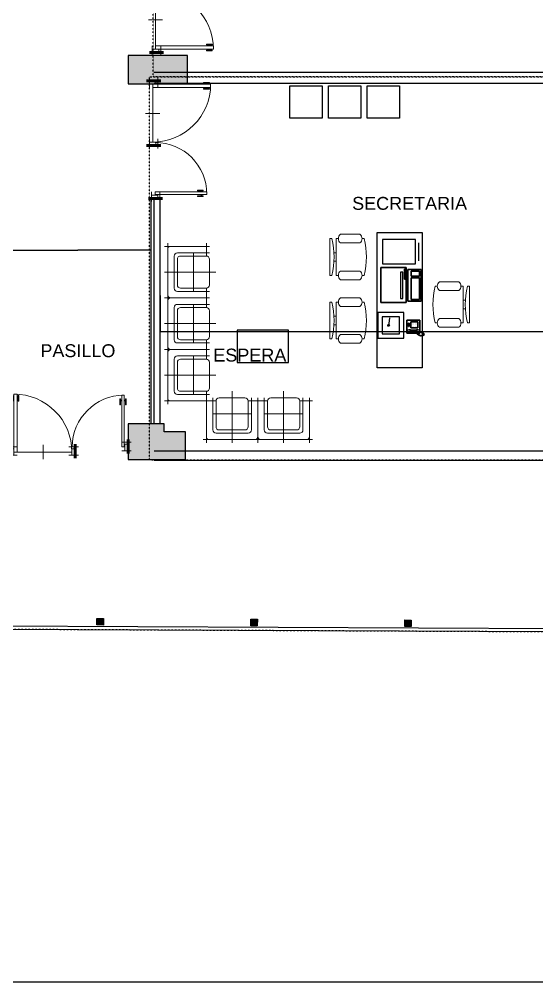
# Model space of a CAD drawing. Header units: millimetres. Extents: x -327709 to -233612, y 250954 to 312605.
# Drawn here: x -257996 to -249960, y 251827 to 266769 of the extents above; entities that cross this region are included whole.
import ezdxf

# ---------------------------------------------------------------- set-up
doc = ezdxf.new("R2010")
doc.units = ezdxf.units.MM
doc.header["$PDMODE"] = 35
doc.linetypes.add('Dash Style-1', pattern=[4.724409, 1.889764, -2.834646])
for name, color, linetype, lineweight in [('p1', 7, 'Continuous', 18), ('P4', 7, 'Continuous', 18), ('SUPERFICIES', 7, 'Dash Style-1', 5)]:
    doc.layers.add(name, color=color, linetype=linetype, lineweight=lineweight)
doc.styles.add('Arial (bold)', font='arialbd.ttf')
doc.styles.add('Arial Unicode MS', font='ARIALUNI.TTF')
doc.dimstyles.new('carlos', dxfattribs={"dimtxt": 0.067432, "dimasz": 0.00186, "dimexe": 1.7e-05, "dimexo": 1.25e-05, "dimgap": 0, "dimtad": 0, "dimdec": 3, "dimtxsty": 'Arial (bold)', "dimblk": 'VW_SLASH-1', "dimblk1": 'VW_SLASH-1', "dimblk2": 'VW_SLASH-1', "dimcen": 0, "dimazin": 0, "dimtfac": 1, "dimtdec": 3, "dimtix": 1, "dimtmove": 0, "dimatfit": 0, "dimldrblk": 'VW_SLASH-1', "dimfxl": 1, "dimfrac": 2, "dimtolj": 1, "dimarcsym": 0})

# ---------------------------------------------------------------- blocks, each defined once
blk = doc.blocks.new('Group-93-1')
at = {"color": 7, "linetype": 'Continuous', "lineweight": 9}
for p, q in [((-0.285, 0), (-0.285, -0.034)), ((-0.285, 0), (0.285, 0)), ((0.285, 0), (0.285, -0.034)), ((-0.285, -0.101), (-0.285, -0.134)), ((-0.285, -0.101), (0.285, -0.101)), ((-0.067, -0.101), (-0.067, -0.065)), ((0.067, -0.066), (0.067, -0.101)), ((0.285, -0.101), (0.285, -0.134)), ((-0.352, -0.168), (-0.352, -0.469)), ((-0.218, -0.469), (-0.218, -0.168)), ((0.218, -0.168), (0.218, -0.469)), ((0.352, -0.469), (0.352, -0.168)), ((-0.285, -0.503), (-0.285, -0.536)), ((0.285, -0.503), (0.285, -0.536))]:
    blk.add_line(p, q, dxfattribs=at)
for centre, radius, start, end in [((-0.285, -0.218), 0.0838, 36.8699, 143.1301), ((0, 1.161), 1.228, 256.5803, 283.4197), ((0.285, -0.218), 0.0838, 36.8699, 143.1301), ((-0.285, -0.419), 0.0838, 216.8699, 323.1301), ((0, 0.658), 1.228, 256.5803, 283.4197), ((0.285, -0.419), 0.0838, 216.8699, 323.1301)]:
    blk.add_arc(centre, radius, start, end, dxfattribs=at)
blk = doc.blocks.new('Chair - Desk_Sc1')
at = {"color": 7}
blk.add_blockref('Group-93-1', (0, 0), dxfattribs=at)
blk = doc.blocks.new('dib sillon 1')
for p, q in [((-0.446, 0.395), (0.454, 0.395)), ((-0.396, -0.255), (-0.396, 0.445)), ((0.004, -0.355), (0.004, 0.445)), ((0.404, -0.255), (0.404, 0.445)), ((-0.296, -0.255), (-0.296, 0.245)), ((-0.246, 0.295), (0.254, 0.295)), ((0.304, -0.255), (0.304, 0.245)), ((-0.296, -0.005), (0.304, -0.005)), ((-0.446, -0.205), (-0.246, -0.205)), ((-0.296, -0.205), (-0.246, -0.205)), ((0.254, -0.205), (0.304, -0.205)), ((0.304, -0.205), (0.254, -0.205)), ((0.454, -0.205), (0.254, -0.205))]:
    blk.add_line(p, q)
for points in [[(-0.396, -0.205), (-0.396, 0.345, -0.414214), (-0.346, 0.395), (0.354, 0.395, -0.414214), (0.404, 0.345), (0.404, -0.205), (0.304, -0.205), (0.304, 0.245, 0.414214), (0.254, 0.295), (-0.246, 0.295, 0.414214), (-0.296, 0.245), (-0.296, -0.205)], [(-0.246, 0.195), (-0.246, -0.205, 0.414214), (-0.196, -0.255), (0.204, -0.255, 0.414214), (0.254, -0.205), (0.254, 0.195, 0.414214), (0.204, 0.245), (-0.196, 0.245, 0.414214)]]:
    blk.add_lwpolyline(points, format="xyb", close=True)
blk = doc.blocks.new('dib puerta plan 1.00')
at = {"color": 22, "lineweight": 60}
for p, q in [((-0.5, -0.2), (-0.5, 0.02)), ((0.5, -0.2), (0.5, 0.02))]:
    blk.add_line(p, q, dxfattribs=at)
at = {"linetype": 'Continuous'}
for p, q in [((-0.003, -0.215), (-0.003, 0.005)), ((-0.55, -0.025), (-0.4, -0.025)), ((0.45, -0.105), (-0.455, -0.105)), ((-0.55, -0.155), (-0.4, -0.155))]:
    blk.add_line(p, q, dxfattribs=at)
for p, q in [((0.55, -0.025), (0.4, -0.025)), ((0.55, -0.155), (0.4, -0.155))]:
    blk.add_line(p, q)
for points in [[(0.4, 0.755), (0.385, 0.755), (0.385, 0.775), (0.375, 0.775), (0.375, 0.685), (0.385, 0.685), (0.385, 0.745), (0.4, 0.745)], [(0.45, -0.105), (0.45, 0.795), (0.4, 0.795), (0.4, -0.105)], [(0.45, 0.755), (0.465, 0.755), (0.465, 0.775), (0.475, 0.775), (0.475, 0.685), (0.465, 0.685), (0.465, 0.745), (0.45, 0.745)], [(-0.45, -0.155), (-0.5, -0.155), (-0.5, -0.055), (-0.45, -0.055)], [(0.5, -0.155), (0.45, -0.155), (0.45, -0.055), (0.5, -0.055)]]:
    blk.add_lwpolyline(points, close=True)
blk.add_arc((0.45, -0.105), 0.9, 90, 180, dxfattribs=at)
blk = doc.blocks.new('Group-2-1-1')
at = {"color": 5, "linetype": 'Continuous', "lineweight": 60}
blk.add_line((28.089, 7.119), (28.089, 7.339), dxfattribs=at)
at = {"color": 7, "linetype": 'Continuous', "lineweight": 5}
for p, q in [((28.139, 7.294), (27.989, 7.294)), ((28.139, 7.164), (27.989, 7.164))]:
    blk.add_line(p, q, dxfattribs=at)
for points in [[(27.985, 7.948), (27.97, 7.948), (27.97, 7.968), (27.96, 7.968), (27.96, 7.878), (27.97, 7.878), (27.97, 7.938), (27.985, 7.938)], [(27.989, 7.224), (27.989, 8.024), (28.029, 8.024), (28.029, 7.224)], [(28.035, 7.948), (28.05, 7.948), (28.05, 7.968), (28.06, 7.968), (28.06, 7.878), (28.05, 7.878), (28.05, 7.938), (28.035, 7.938)], [(28.089, 7.164), (28.039, 7.164), (28.039, 7.264), (28.089, 7.264)]]:
    blk.add_lwpolyline(points, close=True, dxfattribs=at)
blk.add_arc((28.022, 7.224), 0.8, 90, 180, dxfattribs=at)
blk = doc.blocks.new('VW_SLASH-1')
at = {"layer": 'p1', "color": 0, "linetype": 'ByBlock', "lineweight": -2}
blk.add_line((0, 0), (-1, 0), dxfattribs=at)
at = {"layer": 'p1', "color": 0, "linetype": 'Continuous', "lineweight": 20}
blk.add_lwpolyline([(1, 1), (-1, -1)], dxfattribs=at)
blk = doc.blocks.new('*D429')
at = {"layer": 'Defpoints', "color": 0, "linetype": 'Continuous', "transparency": 16777216}
for p in [(-258220, 263243), (-258220, 263184), (-255949, 262234)]:
    blk.add_point(p, dxfattribs=at)
at = {"layer": 'P4', "color": 0, "linetype": 'Continuous', "lineweight": -2, "transparency": 16777216}
for p, q in [((-258220, 263243), (-258220, 263184)), ((-258220, 263184), (-257085, 263184)), ((-255949, 263184), (-257084, 263184)), ((-255949, 262234), (-255949, 263184))]:
    blk.add_line(p, q, dxfattribs=at)
at = {"layer": 'P4', "color": 0, "linetype": 'Continuous', "lineweight": -2, "transparency": 16777216, "xscale": 0.0018603515625, "yscale": 0.0018603515625, "zscale": 0.0018603515625, "rotation": 180}
blk.add_blockref('VW_SLASH-1', (-258220, 263184), dxfattribs=at)
at = {"layer": 'P4', "color": 0, "linetype": 'Continuous', "lineweight": -2, "transparency": 16777216, "xscale": 0.0018603515625, "yscale": 0.0018603515625, "zscale": 0.0018603515625}
blk.add_blockref('VW_SLASH-1', (-255949, 263184), dxfattribs=at)
at = {"layer": 'P4', "color": 0, "linetype": 'Continuous', "lineweight": -2, "transparency": 16777216, "insert": (-257085, 263184), "char_height": 0.0607, "attachment_point": 5, "style": 'Arial (bold)'}
blk.add_mtext('\\A1;6811,161', dxfattribs=at)
blk = doc.blocks.new('*D438')
at = {"layer": 'Defpoints', "color": 0, "linetype": 'Continuous', "transparency": 16777216}
for p in [(-255809, 262482), (-240017, 262342), (-255809, 261920)]:
    blk.add_point(p, dxfattribs=at)
at = {"layer": 'P4', "color": 0, "linetype": 'Continuous', "lineweight": -2, "transparency": 16777216}
for p, q in [((-255809, 262482), (-255809, 261920)), ((-240017, 262342), (-240017, 261920)), ((-255809, 261920), (-247913, 261920)), ((-240017, 261920), (-247913, 261920))]:
    blk.add_line(p, q, dxfattribs=at)
at = {"layer": 'P4', "color": 0, "linetype": 'Continuous', "lineweight": -2, "transparency": 16777216, "xscale": 0.0018603515625, "yscale": 0.0018603515625, "zscale": 0.0018603515625, "rotation": 180}
blk.add_blockref('VW_SLASH-1', (-255809, 261920), dxfattribs=at)
at = {"layer": 'P4', "color": 0, "linetype": 'Continuous', "lineweight": -2, "transparency": 16777216, "xscale": 0.0018603515625, "yscale": 0.0018603515625, "zscale": 0.0018603515625}
blk.add_blockref('VW_SLASH-1', (-240017, 261920), dxfattribs=at)
at = {"layer": 'P4', "color": 0, "linetype": 'Continuous', "lineweight": -2, "transparency": 16777216, "insert": (-247913, 261920), "char_height": 0.0607, "attachment_point": 5, "style": 'Arial (bold)'}
blk.add_mtext('\\A1;47378,078', dxfattribs=at)

msp = doc.modelspace()

# ---------------------------------------------------------------- hatches: boundary and pattern name
at = {"layer": 'P4', "linetype": 'Continuous', "lineweight": -2}
for points in [[(-255744.3595, 260365.68971), (-255744.3595, 260485.71017), (-256304.455, 260485.71017), (-256304.455, 259935.61638), (-255414.30323, 259935.61638), (-255414.30323, 260365.68971)], [(-256789.07277, 257465.22438), (-256689.05679, 257464.75943), (-256689.52174, 257364.74346), (-256789.53771, 257365.20841)], [(-254398.66519, 257454.11211), (-254298.81805, 257453.64795), (-254299.283, 257353.63197), (-254399.13014, 257354.09613)], [(-252008.25654, 257442.99983), (-251908.24057, 257442.53488), (-251908.70551, 257342.51891), (-252008.72149, 257342.98386)]]:
    msp.add_hatch(color=0, dxfattribs=at).paths.add_polyline_path(points)

# ---------------------------------------------------------------- linework, layer by layer
at = {"layer": 'P4', "color": 0, "linetype": 'Continuous', "lineweight": -2}
for p, q in [((-255899.38594, 265946.42065), (-240042.20321, 265946.42065)), ((-255899.38594, 265777.70283), (-240042.40288, 265777.70283)), ((-255949.39446, 260485.71017), (-255949.39446, 263981.99755)), ((-255949.39446, 263981.99755), (-255809.37059, 263981.99755)), ((-255899.38594, 260485.71017), (-255899.38594, 263981.99755)), ((-255809.37059, 260485.71017), (-255809.37059, 263981.99755)), ((-252354.51712, 263347.25225), (-252354.51712, 262970.62554)), ((-251841.92972, 263347.25225), (-252354.51712, 263347.25225)), ((-251841.92972, 262970.62554), (-251841.92972, 263347.25225)), ((-251791.92119, 263020.63406), (-251791.92119, 263297.24373)), ((-251990.42115, 262916.26658), (-252379.8721, 262916.26658)), ((-252379.8721, 262916.26658), (-251990.42115, 262916.26658)), ((-252379.8721, 262916.26658), (-252379.8721, 262373.40487)), ((-252379.8721, 262373.40487), (-252379.8721, 262916.26658)), ((-252354.51712, 262970.62554), (-251841.92972, 262970.62554)), ((-252041.38386, 262844.86988), (-252077.93607, 262844.86988)), ((-252077.93607, 262844.86988), (-252077.93607, 262432.29954)), ((-252041.38386, 262432.29954), (-252041.38386, 262844.86988)), ((-252016.2717, 262890.41602), (-252016.2717, 262735.31268)), ((-252016.2717, 262735.31268), (-252016.2717, 262890.41602)), ((-251990.42115, 262890.41602), (-252016.2717, 262890.41602)), ((-252016.2717, 262890.41602), (-251990.42115, 262890.41602)), ((-251990.42115, 262373.40487), (-251990.42115, 262916.26658)), ((-251990.42115, 262916.26658), (-251990.42115, 262373.40487)), ((-251757.21484, 262884.76123), (-251964.0193, 262884.76123)), ((-251964.0193, 262884.76123), (-251757.21484, 262884.76123)), ((-251964.0193, 262884.76123), (-251964.0193, 262393.60064)), ((-251964.0193, 262393.60064), (-251964.0193, 262884.76123)), ((-251783.0654, 262858.91067), (-251912.31819, 262858.91067)), ((-251912.31819, 262858.91067), (-251783.0654, 262858.91067)), ((-251912.31819, 262858.91067), (-251912.31819, 262781.359)), ((-251912.31819, 262781.359), (-251912.31819, 262858.91067)), ((-251757.21484, 262393.60064), (-251757.21484, 262884.76123)), ((-251757.21484, 262884.76123), (-251757.21484, 262393.60064)), ((-252016.2717, 262735.31268), (-251990.42115, 262735.31268)), ((-251990.42115, 262735.31268), (-252016.2717, 262735.31268)), ((-251912.31819, 262781.359), (-251783.0654, 262781.359)), ((-251783.0654, 262781.359), (-251912.31819, 262781.359)), ((-251783.0654, 262755.50844), (-251912.31819, 262755.50844)), ((-251912.31819, 262755.50844), (-251783.0654, 262755.50844)), ((-251912.31819, 262755.50844), (-251912.31819, 262419.4512)), ((-251912.31819, 262419.4512), (-251912.31819, 262755.50844)), ((-252077.93607, 262432.29954), (-252041.38386, 262432.29954)), ((-251964.0193, 262393.60064), (-251757.21484, 262393.60064)), ((-251757.21484, 262393.60064), (-251964.0193, 262393.60064)), ((-251912.31819, 262419.4512), (-251783.0654, 262419.4512)), ((-251783.0654, 262419.4512), (-251912.31819, 262419.4512)), ((-252379.8721, 262373.40487), (-251990.42115, 262373.40487)), ((-251990.42115, 262373.40487), (-252379.8721, 262373.40487)), ((-252025.95009, 262217.26847), (-252426.01831, 262217.26847)), ((-252426.01831, 262217.26847), (-252426.01831, 261817.20026)), ((-252092.62814, 262150.59043), (-252359.34026, 262150.59043)), ((-252359.34026, 262150.59043), (-252359.34026, 261883.8783)), ((-252244.7374, 262132.87908), (-252257.39358, 262046.28414)), ((-252092.62814, 261883.8783), (-252092.62814, 262150.59043)), ((-252025.95009, 261817.20026), (-252025.95009, 262217.26847)), ((-251773.86487, 262098.87171), (-251976.50124, 262098.87171)), ((-251976.50124, 262098.87171), (-251773.86487, 262098.87171)), ((-251976.50124, 262098.87171), (-251976.50124, 261893.70468)), ((-251976.50124, 261893.70468), (-251976.50124, 262098.87171)), ((-251773.86487, 261893.70468), (-251773.86487, 262098.87171)), ((-251773.86487, 262098.87171), (-251773.86487, 261893.70468)), ((-252257.39358, 262046.28414), (-252264.62569, 261996.80133)), ((-251963.58794, 261929.1604), (-251958.06659, 261945.25157)), ((-251958.06659, 261945.25157), (-251943.82894, 261954.56286)), ((-251941.95205, 262048.92154), (-251953.6728, 262048.92154)), ((-251953.6728, 262048.92154), (-251941.95205, 262048.92154)), ((-251953.6728, 262048.92154), (-251953.6728, 261998.13163)), ((-251953.6728, 261998.13163), (-251953.6728, 262048.92154)), ((-251953.6728, 261998.13163), (-251941.95205, 261998.13163)), ((-251941.95205, 261998.13163), (-251953.6728, 261998.13163)), ((-251943.82894, 261954.56286), (-251926.87388, 261953.17104)), ((-251941.95205, 261998.13163), (-251941.95205, 262048.92154)), ((-251941.95205, 262048.92154), (-251941.95205, 261998.13163)), ((-251937.37955, 261941.66253), (-251812.35823, 261941.66253)), ((-251812.35823, 261941.66253), (-251937.37955, 261941.66253)), ((-251926.87388, 261953.17104), (-251914.3453, 261941.66253)), ((-251805.20998, 262072.36304), (-251914.60364, 262072.36304)), ((-251914.60364, 262072.36304), (-251805.20998, 262072.36304)), ((-251914.60364, 262072.36304), (-251914.60364, 261978.59705)), ((-251914.60364, 261978.59705), (-251914.60364, 262072.36304)), ((-251914.60364, 261978.59705), (-251805.20998, 261978.59705)), ((-251805.20998, 261978.59705), (-251914.60364, 261978.59705)), ((-251895.06906, 262048.92154), (-251895.06905, 262048.92154)), ((-251895.06906, 262048.92154), (-251895.06905, 262048.92154)), ((-251895.06906, 262025.48004), (-251895.06905, 262025.48004)), ((-251895.06906, 262025.48004), (-251895.06905, 262025.48004)), ((-251895.06906, 262002.03855), (-251895.06905, 262002.03855)), ((-251895.06906, 262002.03855), (-251895.06905, 262002.03855)), ((-251871.62756, 262048.92154), (-251871.62755, 262048.92154)), ((-251871.62756, 262048.92154), (-251871.62755, 262048.92154)), ((-251871.62756, 262025.48004), (-251871.62755, 262025.48004)), ((-251871.62756, 262025.48004), (-251871.62755, 262025.48004)), ((-251871.62756, 262002.03855), (-251871.62755, 262002.03855)), ((-251871.62756, 262002.03855), (-251871.62755, 262002.03855)), ((-251848.18606, 262048.92154), (-251848.18605, 262048.92154)), ((-251848.18606, 262048.92154), (-251848.18605, 262048.92154)), ((-251848.18606, 262025.48004), (-251848.18605, 262025.48004)), ((-251848.18606, 262025.48004), (-251848.18605, 262025.48004)), ((-251848.18606, 262002.03855), (-251848.18605, 262002.03855)), ((-251848.18606, 262002.03855), (-251848.18605, 262002.03855)), ((-251835.39248, 261941.66253), (-251822.86389, 261953.17104)), ((-251824.74457, 262048.92154), (-251824.74456, 262048.92154)), ((-251824.74457, 262048.92154), (-251824.74456, 262048.92154)), ((-251824.74457, 262025.48004), (-251824.74456, 262025.48004)), ((-251824.74457, 262025.48004), (-251824.74456, 262025.48004)), ((-251824.74457, 262002.03855), (-251824.74456, 262002.03855)), ((-251824.74457, 262002.03855), (-251824.74456, 262002.03855)), ((-251822.86389, 261953.17104), (-251805.90884, 261954.56286)), ((-251805.90884, 261954.56286), (-251791.67118, 261945.25157)), ((-251805.20998, 261978.59705), (-251805.20998, 262072.36304)), ((-251805.20998, 262072.36304), (-251805.20998, 261978.59705)), ((-251791.67118, 261945.25157), (-251786.14983, 261929.1604)), ((-252426.01831, 261817.20026), (-252025.95009, 261817.20026)), ((-252359.34026, 261883.8783), (-252092.62814, 261883.8783)), ((-251976.50124, 261893.70468), (-251773.86487, 261893.70468)), ((-251773.86487, 261893.70468), (-251976.50124, 261893.70468)), ((-251958.06659, 261913.06922), (-251963.58794, 261929.1604)), ((-251943.82894, 261903.75793), (-251958.06659, 261913.06922)), ((-251926.87388, 261905.14975), (-251943.82894, 261903.75793)), ((-251937.37955, 261916.65826), (-251812.35823, 261916.65826)), ((-251812.35823, 261916.65826), (-251937.37955, 261916.65826)), ((-251914.3453, 261916.65826), (-251926.87388, 261905.14975)), ((-251822.86389, 261905.14975), (-251835.39248, 261916.65826)), ((-251805.90884, 261903.75793), (-251822.86389, 261905.14975)), ((-251819.45284, 261891.27311), (-251814.45199, 261876.27055)), ((-251814.45199, 261876.27055), (-251819.45284, 261891.27311)), ((-251809.45113, 261886.27226), (-251804.45028, 261871.2697)), ((-251804.45028, 261871.2697), (-251809.45113, 261886.27226)), ((-251791.67118, 261913.06922), (-251805.90884, 261903.75793)), ((-251799.44943, 261881.27141), (-251794.44857, 261866.26885)), ((-251794.44857, 261866.26885), (-251799.44943, 261881.27141)), ((-251786.14983, 261929.1604), (-251791.67118, 261913.06922)), ((-251789.44772, 261876.27055), (-251784.44687, 261861.26799)), ((-251784.44687, 261861.26799), (-251789.44772, 261876.27055)), ((-251787.89443, 261920.29901), (-251759.44261, 261911.27652)), ((-251759.44261, 261911.27652), (-251787.89443, 261920.29901)), ((-251779.44602, 261871.2697), (-251774.44516, 261856.26714)), ((-251774.44516, 261856.26714), (-251779.44602, 261871.2697)), ((-251769.44431, 261866.26885), (-251764.44346, 261851.26629)), ((-251764.44346, 261851.26629), (-251769.44431, 261866.26885)), ((-251759.44261, 261866.26885), (-251754.44175, 261851.26629)), ((-251754.44175, 261851.26629), (-251759.44261, 261866.26885)), ((-251754.44175, 261916.27737), (-251749.4409, 261901.27482)), ((-251749.4409, 261901.27482), (-251754.44175, 261916.27737)), ((-251749.4409, 261866.26885), (-251744.44005, 261851.26629)), ((-251744.44005, 261851.26629), (-251749.4409, 261866.26885)), ((-251744.44005, 261911.27652), (-251739.4392, 261896.27396)), ((-251739.4392, 261896.27396), (-251744.44005, 261911.27652)), ((-251739.4392, 261866.26885), (-251734.43834, 261851.26629)), ((-251734.43834, 261851.26629), (-251739.4392, 261866.26885)), ((-251734.43834, 261906.27567), (-251729.43749, 261891.27311)), ((-251729.43749, 261891.27311), (-251734.43834, 261906.27567)), ((-251729.43749, 261871.2697), (-251724.43664, 261856.26714)), ((-251724.43664, 261856.26714), (-251729.43749, 261871.2697)), ((-251724.43664, 261901.27482), (-251719.43578, 261886.27226)), ((-251719.43578, 261886.27226), (-251724.43664, 261901.27482)), ((-251719.43578, 261876.27055), (-251714.43493, 261861.26799)), ((-251714.43493, 261861.26799), (-251719.43578, 261876.27055)), ((-251712.31445, 261888.03861), (-251707.31359, 261873.03605)), ((-251707.31359, 261873.03605), (-251712.31445, 261888.03861)), ((-255899.38594, 260066.72909), (-240455.8769, 260066.72909)), ((-255899.38594, 259926.70522), (-242608.13658, 259926.70522)), ((-284239.36298, 257472.73965), (-242156.81684, 257277.11079)), ((-287179.66659, 257436.39916), (-242157.04931, 257227.1028))]:
    msp.add_line(p, q, dxfattribs=at)
for points in [[(-292955.65142, 251826.92186), (-234305.65142, 251826.92186), (-234305.65142, 311987.17937), (-292955.65142, 311987.17937)], [(-253793.1942, 265733.62537), (-253293.10894, 265733.62537), (-253293.10894, 265233.54011), (-253793.1942, 265233.54011)], [(-253193.09188, 265733.62537), (-252693.00662, 265733.62537), (-252693.00662, 265233.54011), (-253193.09188, 265233.54011)], [(-252592.98956, 265733.62537), (-252092.9043, 265733.62537), (-252092.9043, 265233.54011), (-252592.98956, 265233.54011)], [(-251738.67808, 263456.78386), (-251738.67808, 261356.42574), (-252438.79746, 261356.42574), (-252438.79746, 263456.78386)], [(-254614.69527, 261442.85372), (-253814.55884, 261442.85372), (-253814.55884, 261942.93899), (-254614.69527, 261942.93899)], [(-255744.3595, 260365.68971), (-255744.3595, 260485.71017), (-256304.455, 260485.71017), (-256304.455, 259935.61638), (-255414.30323, 259935.61638), (-255414.30323, 260365.68971)], [(-256789.07277, 257465.22438), (-256689.05679, 257464.75943), (-256689.52174, 257364.74346), (-256789.53771, 257365.20841)], [(-254398.66519, 257454.11211), (-254298.81805, 257453.64795), (-254299.283, 257353.63197), (-254399.13014, 257354.09613)], [(-252008.25654, 257442.99983), (-251908.24057, 257442.53488), (-251908.70551, 257342.51891), (-252008.72149, 257342.98386)]]:
    msp.add_lwpolyline(points, close=True, dxfattribs=at)
for points in [[(-255384.29811, 265777.92345), (-255384.29811, 266206.68561), (-256304.455, 266206.68561), (-256304.455, 265777.92345)], [(-256304.455, 265777.92345), (-256304.455, 265766.61058), (-255414.30323, 265766.61058), (-255414.30323, 265777.92345)]]:
    msp.add_lwpolyline(points, dxfattribs=at)
msp.add_circle((-252261.91365, 262015.3574), 12.50213, dxfattribs=at)
for points in [[(-255384.29811, 265777.92345), (-255384.29811, 266206.68561), (-256304.455, 265777.92345), (-256304.455, 266206.68561)], [(-256304.455, 265777.92345), (-256304.455, 265766.61058), (-255414.30323, 265777.92345), (-255414.30323, 265766.61058)]]:
    msp.add_solid(points, dxfattribs=at)
for points in [[(-251990.42115, 262916.26658), (-252379.8721, 262916.26658), (-252379.8721, 262916.26658)], [(-252379.8721, 262916.26658), (-252379.8721, 262373.40487), (-252379.8721, 262373.40487)], [(-252016.2717, 262890.41602), (-252016.2717, 262735.31268), (-252016.2717, 262735.31268)], [(-251990.42115, 262890.41602), (-252016.2717, 262890.41602), (-252016.2717, 262890.41602)], [(-251990.42115, 262373.40487), (-251990.42115, 262916.26658), (-251990.42115, 262916.26658)], [(-251757.21484, 262884.76123), (-251964.0193, 262884.76123), (-251964.0193, 262884.76123)], [(-251964.0193, 262884.76123), (-251964.0193, 262393.60064), (-251964.0193, 262393.60064)], [(-251783.0654, 262858.91067), (-251912.31819, 262858.91067), (-251912.31819, 262858.91067)], [(-251912.31819, 262858.91067), (-251912.31819, 262781.359), (-251912.31819, 262781.359)], [(-251783.0654, 262781.359), (-251783.0654, 262858.91067), (-251783.0654, 262858.91067)], [(-251757.21484, 262393.60064), (-251757.21484, 262884.76123), (-251757.21484, 262884.76123)], [(-252016.2717, 262735.31268), (-251990.42115, 262735.31268), (-251990.42115, 262735.31268)], [(-251912.31819, 262781.359), (-251783.0654, 262781.359), (-251783.0654, 262781.359)], [(-251783.0654, 262755.50844), (-251912.31819, 262755.50844), (-251912.31819, 262755.50844)], [(-251912.31819, 262755.50844), (-251912.31819, 262419.4512), (-251912.31819, 262419.4512)], [(-251783.0654, 262419.4512), (-251783.0654, 262755.50844), (-251783.0654, 262755.50844)], [(-251964.0193, 262393.60064), (-251757.21484, 262393.60064), (-251757.21484, 262393.60064)], [(-251912.31819, 262419.4512), (-251783.0654, 262419.4512), (-251783.0654, 262419.4512)], [(-252379.8721, 262373.40487), (-251990.42115, 262373.40487), (-251990.42115, 262373.40487)], [(-251773.86487, 262098.87171), (-251976.50124, 262098.87171), (-251976.50124, 262098.87171)], [(-251976.50124, 262098.87171), (-251976.50124, 261893.70468), (-251976.50124, 261893.70468)], [(-251773.86487, 261893.70468), (-251773.86487, 262098.87171), (-251773.86487, 262098.87171)], [(-251941.95205, 262048.92154), (-251953.6728, 262048.92154), (-251953.6728, 262048.92154)], [(-251953.6728, 262048.92154), (-251953.6728, 261998.13163), (-251953.6728, 261998.13163)], [(-251953.6728, 261998.13163), (-251941.95205, 261998.13163), (-251941.95205, 261998.13163)], [(-251941.95205, 261998.13163), (-251941.95205, 262048.92154), (-251941.95205, 262048.92154)], [(-251937.37955, 261941.66253), (-251812.35823, 261941.66253), (-251812.35823, 261941.66253)], [(-251805.20998, 262072.36304), (-251914.60364, 262072.36304), (-251914.60364, 262072.36304)], [(-251914.60364, 262072.36304), (-251914.60364, 261978.59705), (-251914.60364, 261978.59705)], [(-251914.60364, 261978.59705), (-251805.20998, 261978.59705), (-251805.20998, 261978.59705)], [(-251895.06906, 262048.92154), (-251895.06906, 262048.92154), (-251895.06906, 262048.92154)], [(-251895.06906, 262025.48004), (-251895.06906, 262025.48004), (-251895.06906, 262025.48004)], [(-251895.06906, 262002.03855), (-251895.06906, 262002.03855), (-251895.06906, 262002.03855)], [(-251871.62756, 262048.92154), (-251871.62756, 262048.92154), (-251871.62756, 262048.92154)], [(-251871.62756, 262025.48004), (-251871.62756, 262025.48004), (-251871.62756, 262025.48004)], [(-251871.62756, 262002.03855), (-251871.62756, 262002.03855), (-251871.62756, 262002.03855)], [(-251848.18606, 262048.92154), (-251848.18606, 262048.92154), (-251848.18606, 262048.92154)], [(-251848.18606, 262025.48004), (-251848.18606, 262025.48004), (-251848.18606, 262025.48004)], [(-251848.18606, 262002.03855), (-251848.18606, 262002.03855), (-251848.18606, 262002.03855)], [(-251824.74457, 262048.92154), (-251824.74457, 262048.92154), (-251824.74457, 262048.92154)], [(-251824.74457, 262025.48004), (-251824.74457, 262025.48004), (-251824.74457, 262025.48004)], [(-251824.74457, 262002.03855), (-251824.74457, 262002.03855), (-251824.74457, 262002.03855)], [(-251805.20998, 261978.59705), (-251805.20998, 262072.36304), (-251805.20998, 262072.36304)], [(-251976.50124, 261893.70468), (-251773.86487, 261893.70468), (-251773.86487, 261893.70468)], [(-251937.37955, 261916.65826), (-251812.35823, 261916.65826), (-251812.35823, 261916.65826)], [(-251819.45284, 261891.27311), (-251814.45199, 261876.27055), (-251814.45199, 261876.27055)], [(-251809.45113, 261886.27226), (-251804.45028, 261871.2697), (-251804.45028, 261871.2697)], [(-251799.44943, 261881.27141), (-251794.44857, 261866.26885), (-251794.44857, 261866.26885)], [(-251789.44772, 261876.27055), (-251784.44687, 261861.26799), (-251784.44687, 261861.26799)], [(-251787.89443, 261920.29901), (-251759.44261, 261911.27652), (-251759.44261, 261911.27652)], [(-251779.44602, 261871.2697), (-251774.44516, 261856.26714), (-251774.44516, 261856.26714)], [(-251769.44431, 261866.26885), (-251764.44346, 261851.26629), (-251764.44346, 261851.26629)], [(-251759.44261, 261866.26885), (-251754.44175, 261851.26629), (-251754.44175, 261851.26629)], [(-251754.44175, 261916.27737), (-251749.4409, 261901.27482), (-251749.4409, 261901.27482)], [(-251749.4409, 261866.26885), (-251744.44005, 261851.26629), (-251744.44005, 261851.26629)], [(-251744.44005, 261911.27652), (-251739.4392, 261896.27396), (-251739.4392, 261896.27396)], [(-251739.4392, 261866.26885), (-251734.43834, 261851.26629), (-251734.43834, 261851.26629)], [(-251734.43834, 261906.27567), (-251729.43749, 261891.27311), (-251729.43749, 261891.27311)], [(-251729.43749, 261871.2697), (-251724.43664, 261856.26714), (-251724.43664, 261856.26714)], [(-251724.43664, 261901.27482), (-251719.43578, 261886.27226), (-251719.43578, 261886.27226)], [(-251719.43578, 261876.27055), (-251714.43493, 261861.26799), (-251714.43493, 261861.26799)], [(-251712.31445, 261888.03861), (-251707.31359, 261873.03605), (-251707.31359, 261873.03605)]]:
    msp.add_3dface(points, dxfattribs=at)
at = {"layer": 'SUPERFICIES', "color": 0, "lineweight": -2}
msp.add_line((-280838.78317, 257406.92233), (-239876.65401, 257216.50194), dxfattribs=at)
for points in [[(-255914.38849, 272181.81656), (-236411.06312, 272181.81656), (-236411.06312, 265875.35204), (-255914.38849, 265875.35204)], [(-240016.67789, 259926.70522), (-255974.84684, 259926.70522), (-255974.84684, 265875.35204), (-236411.06312, 265875.35204), (-236411.06312, 258689.84277), (-240016.67789, 258689.84277)]]:
    msp.add_lwpolyline(points, close=True, dxfattribs=at)

# ---------------------------------------------------------------- block references
at = {"layer": 'P4', "color": 0, "lineweight": -2, "yscale": 1000.17053206043, "zscale": 1000.17053206043}
for name, p, xscale, rotation in [('dib puerta plan 1.00', (-255774.78213, 266755.26691), 1000.17053206043, 269.9999999999999), ('dib puerta plan 1.00', (-255819.34486, 265310.79544), -1000.17053206043, 270), ('Group-2-1-1', (-263109.76731, 292082.20675), 1000.17053206043, 269.9999999999999), ('Chair - Desk_Sc1', (-253174.74782, 263078.25741), -1000.17053206043, 90), ('dib sillon 1', (-255296.01827, 262839.33208), 1000.17053206043, 90), ('Chair - Desk_Sc1', (-251002.72772, 262339.56681), 1000.17053206043, 269.9999999999999), ('dib sillon 1', (-255296.01827, 262039.19566), 1000.17053206043, 90), ('Chair - Desk_Sc1', (-253174.74782, 262092.37391), -1000.17053206043, 90), ('dib sillon 1', (-255296.01827, 261239.05923), 1000.17053206043, 90), ('dib sillon 1', (-254694.87632, 260637.91728), -1000.17053206043, 180), ('dib sillon 1', (-253894.73989, 260637.91728), -1000.17053206043, 180)]:
    msp.add_blockref(name, p, dxfattribs=dict(at, xscale=xscale, rotation=rotation))
for name, p, xscale in [('dib puerta plan 1.00', (-257628.06764, 260154.65306), -1000.17053206043), ('Group-2-1-1', (-284399.47896, 252906.13245), 1000.17053206043)]:
    msp.add_blockref(name, p, dxfattribs=dict(at, xscale=xscale))

# ---------------------------------------------------------------- texts
at = {"layer": 'P4', "color": 0, "lineweight": -2, "char_height": 200.034106, "attachment_point": 1, "line_spacing_factor": 1.008048, "style": 'Arial Unicode MS'}
for s, insert in [('SECRETARIA', (-252827.13156, 264010.80007)), ('PASILLO', (-257668.07957, 261723.46729)), ('ESPERA', (-254982.60308, 261655.37571))]:
    msp.add_mtext(s, dxfattribs=dict(at, insert=insert))

# ---------------------------------------------------------------- dimensions: what is measured, and where the dimension line sits
at = {"layer": 'P4', "color": 0, "linetype": 'Continuous', "lineweight": -2}
for base, p1, p2, picture, middle in [((-258219.78157, 263184.06593), (-255949.39446, 262233.85386), (-258219.78157, 263243.16068), '*D429', (-257084.58802, 263184.06593)), ((-255809.37059, 261920.22315), (-240016.67789, 262342.11705), (-255809.37059, 262482.32771), '*D438', (-247913.02424, 261920.22315))]:
    dim = msp.add_linear_dim(base=base, p1=p1, p2=p2, dimstyle='carlos', override={"dimtxt": 0.060689, "dimgap": 0.039688, "dimtih": 1, "dimtoh": 1, "dimlfac": 3, "dimpost": '<>', "dimtxsty": 'Arial (bold)'}, dxfattribs=at)
    dim.commit()
    dim.dimension.update_dxf_attribs({"geometry": picture, "text_midpoint": middle})

doc.saveas('drawing.dxf')
